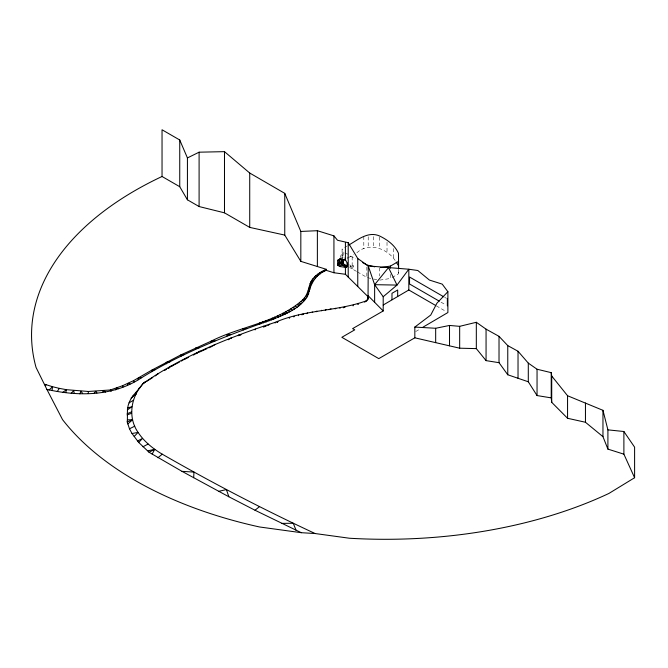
<?xml version="1.0" encoding="UTF-8"?>
<svg xmlns="http://www.w3.org/2000/svg" width="668" height="668" viewBox="0 0 668 668"><rect width="100%" height="100%" fill="white"/><g stroke="black" fill="none" stroke-linecap="round" stroke-linejoin="round"><path stroke-width="0.5" stroke-dasharray="3.34 2.5" d="M340.129 257.597L342.091 252.537L343.168 257.698L345.59 258.341M356.478 271.383L352.161 268.887L353.698 265.897L349.99 265.973M342.091 258.374L342.091 248.905L343.828 247.903M344.696 247.402L347.302 245.899M348.17 257.781L353.389 254.775M356.862 252.771C369.003 241.499 387.841 248.73 395.706 261.297M392.083 277.521L398.646 273.738L398.646 269.605M415.68 331.528L419.963 329.057M339.803 258.449L343.168 257.698L343.168 252.571L342.091 248.905M379.741 280.134L390.446 278.472L390.446 274.339M349.907 266.357L353.698 265.897M373.771 279.057L376.76 279.591M350.266 256.078L355.618 258.499M344.78 253.005L347.21 253.64L347.21 258.766M357.347 271.884L366.849 277.37L370.79 278.514M349.673 267.509L352.161 268.887L352.161 256.504M444.654 297.302L446.458 298.337M441.055 302.186L445.556 304.783M436.346 305.877L446.115 311.522M349.798 264.779L352.161 268.887M398.554 269.68L398.646 273.738M393.494 248.546L393.494 257.831M387.014 242.25L387.014 252.571M379.741 267.743L379.741 276.001M379.7 237.065L379.7 248.429M373.354 236.639L373.354 246.968M368.21 236.764L368.21 247.085M366.849 267.05L366.849 277.37M363.809 236.363L363.809 248.755"/><path stroke-width="1" d="M211.071 342.567L211.071 341.189C240.689 326.126 277.345 322.694 302.763 299.798C307.881 295.081 308.424 288.05 310.779 281.988C314.077 275.942 320.122 271.985 326.293 269.313L326.293 270.365C314.77 274.506 310.353 285.161 307.622 296.007C300.066 308.583 285.745 314.01 272.828 319.362C227.629 335.202 182.606 352.437 141.658 377.671C113.827 396.4 78.415 396.567 46.885 389.411L36.055 367.442A353.931 204.341 0 0 1 162.04 176.486L162.04 129.767L179.742 139.988L187.424 157.932L187.424 199.807L199.097 206.546L224.49 212.833L249.723 227.396L284.752 235.086L300.825 261.363L326.293 269.313M282.831 314.97L282.89 313.242L285.461 314.035M383.198 310.954L368.235 295.832L367.717 299.64L367.968 298.671L366.974 300.633L365.855 301.51L365.521 301.134C336.363 311.355 304.149 309.735 275.466 322.26C229.074 337.332 183.09 355.76 142.835 383.683C138.568 390.396 131.788 395.306 129.058 402.871C126.402 409.05 127.889 415.688 127.212 421.917L129.475 428.798L132.013 433.524L138.71 442.458L149.039 452.253L181.997 471.349L228.848 496.758L255.017 510.243L301.293 532.697L315.137 533.54L349.406 538.233A353.931 204.341 0 0 0 608.94 493.427L634.6 477.729L634.6 447.159L623.887 431.511L607.905 429.858L602.962 410.327L567.558 395.74L551.718 376L551.225 372.661L537.047 369.229L528.296 363.116L518.026 351.259L507.764 345.606L499.021 336.346L486.062 329.157L476.326 322.285L459.667 326.335L449.514 325.45L435.67 328.272L414.828 327.078L414.828 337.816L378.789 358.624L341.849 337.298L354.741 329.85L352.604 328.623L383.198 310.954L383.198 296.734L374.631 284.677L368.235 265.922L357.756 258.516L348.212 242.693L337.499 240.255L333.933 235.871L317.375 230.702L300.825 231.445L284.752 193.353L249.723 173.029L224.49 151.653L199.097 152.187L187.424 157.932M315.137 533.54C263.05 509.333 212.065 482.78 162.257 454.182C152.855 448.629 144.154 441.581 138.084 432.405C127.045 416.723 131.262 394.763 144.806 382.012L145.373 382.171L142.835 383.683M368.352 297.978L368.385 297.26L368.035 298.563L368.235 265.922L408.816 269.229L417.801 270.498L429.399 280.051L442.216 284.125L447.886 291.707L447.886 312.541L422.877 327.236M193.67 477.72L193.979 472.092L181.997 471.349M88.251 393.594L88.385 391.473L110.404 389.962L122.503 385.753L133.525 380.668L152.17 369.913L180.752 354.959L211.071 341.189L215.012 340.914M152.012 371.65L152.17 369.913L155.602 369.571M131.087 398.053L136.03 393.995L136.147 392.809M298.504 315.705L298.579 315.062M52.096 390.187L52.547 386.722L44.781 384.275M345.414 242.417L345.414 259.802L347.26 263.175L346.684 267.501L339.853 266.532L337.54 265.196L339.494 259.393M195.415 349.347L195.707 347.919L199.356 347.694M271.25 319.955L271.592 318.402L272.327 319.571M353.08 305.886L353.255 305.101M65.74 392.575L66.433 389.686L88.385 391.473M138.059 379.75L138.585 377.821L141.658 377.671M102.53 392.584L103.148 390.83L105.552 392.066M293.87 316.974L294.137 316.231M115.781 389.895L116.574 387.974L118.537 388.684M79.893 393.886L80.987 391.239L82.615 393.419M255.059 329.909L255.418 329.082M127.363 385.144L128.156 383.315L130.126 383.933M275.107 323.011L275.466 322.26M263.852 326.209L263.434 327.028L266.106 326.143M45.424 385.837L45.992 384.726L45.215 385.311M196.108 353.689L200.191 351.168L196.016 353.648M339.928 308.357L340.271 307.697M152.187 454.073L154.717 449.339L147.945 450.783M289.277 318.294L289.745 317.475M57.298 391.448L59.377 388.375L66.433 389.686L62.667 392.45M364.653 302.203L366.991 299.982M374.631 302.287L374.631 284.677L388.525 267.576L397.009 285.077L383.198 296.734M339.803 258.449L339.853 266.532L343.068 263.643L343.502 262.115L340.379 259.159M93.887 393.485L95.791 391.331L96.918 392.968M306.921 313.709L307.631 312.925M71.234 393.302L73.655 390.646L74.298 393.435M316.231 311.764L316.866 311.079M138.71 442.458L142.56 438.383L137.608 440.997M447.886 291.707L436.939 303.18L430.751 315.037L414.828 327.078M134.21 436.454L138.084 432.405L132.013 433.524M277.896 321.375L276.961 322.335L277.779 322.068M335.136 308.95L335.804 308.282M49.031 390.062L52.547 386.722L59.377 388.375M127.838 423.929L132.581 419.788L127.838 419.805M155.26 375.917L157.782 373.796L157.798 374.406M238.092 335.795L239.177 334.885L240.931 334.61M185.504 358.365L183.992 359.618L188.652 357.338M157.907 457.747L162.257 454.182M255.017 510.243L259.493 506.628M301.936 314.87L303.08 313.952L303.456 314.494M267.885 325.55L269.697 324.272M127.312 409.901L131.888 406.779L127.93 407.789M325.249 310.194L326.268 309.526M228.206 339.77L231.095 337.908L231.395 338.551M146.2 381.653L152.788 377.478M132.957 395.84L136.03 393.995M169.831 367.383L168.144 368.394L171.359 365.905L173.221 365.371L171.526 366.381M129.058 402.871L133.358 400.324M343.285 307.798L344.68 306.971L344.913 307.556M212.207 346.224L215.397 344.346M164.695 370.398L166.416 369.396M349.038 244.897C358.265 239.528 368.41 230.953 379.7 236.038C387.49 239.854 394.771 245.131 398.462 253.239L398.646 268.578M340.73 258.85L337.482 260.378L337.933 264.119L345.565 259.293M345.414 267.066L347.21 266.031L343.068 263.643L339.862 263.267L337.54 265.196L340.229 262.24L343.502 262.115L339.862 263.267L345.414 267.066L345.414 274.281L368.235 296.884M380.71 267.592L390.446 266.081L398.646 261.347M435.461 305.368L408.816 289.987L383.198 305.026M174.114 364.895L179.5 362.014M181.295 361.062L183.09 360.102M142.935 446.767L148.129 444.045M149.039 452.253L154.717 449.339M129.475 428.798L134.744 426.176M193.319 355.059L195.181 354.14M199.816 351.886L206.946 348.688M208.733 347.886L211.405 346.692M127.154 413.734L131.688 411.822M127.212 421.917L132.581 419.788M328.865 309.693L331.019 308.866M139.069 388.141L139.854 387.866M127.112 414.861L131.629 413.292M337.482 260.378L341.089 259.226L345.414 259.802M218.845 491.297L226.402 489.577L228.848 496.758M312.616 281.737L310.779 281.988L311.697 283.207M170.056 361.814L166.232 362.29L166.315 363.768M184.026 354.708L180.752 354.959L181.12 356.228M231.061 334.593L226.844 334.777L227.02 336.029M247.269 328.564L242.985 328.681L243.361 329.95M309.576 290.872L308.157 290.889L309.443 291.749M281.704 523.386L293.252 523.253L296.058 530.233M308.199 294.546L306.52 294.555L307.622 296.007M310.395 287.131L309.067 287.14L310.269 288.017M374.631 284.677L397.009 285.077L408.816 269.229L408.816 289.987M414.828 337.816L459.667 348.195L476.326 348.621L486.062 360.628L499.021 362.682L507.764 374.765L528.296 381.779L537.047 395.565L551.225 397.877L551.718 402.336L567.558 418.277L585.452 422.259L602.962 436.655L607.905 449.113L623.887 454.165L634.6 477.729M311.764 280.326L313.367 280.476M239.177 334.885L240.739 335.027M304.758 299.999L302.763 299.798L303.715 301.301M326.293 270.365L333.933 272.753L345.414 274.281M301.293 532.697L259.51 526.968A353.931 204.341 0 0 1 62.525 419.613L46.885 389.411M299.723 304.959L297.519 304.6L298.679 306.261M374.765 266.841L366.849 264.979L362.532 262.491M342.024 264.862L347.21 266.031M317.459 276.059L315.914 275.65L316.991 276.485M307.43 292.734L308.892 293.16M315.797 277.629L314.344 277.153L315.329 278.055M309.426 285.403L310.662 285.804M308.7 289.027L309.985 289.453M304.182 298.095L305.844 298.705M357.397 303.965L358.466 304.366M290.547 311.305L288.2 310.436L289.511 311.906M312.958 278.715L314.277 279.249M261.305 323.654L259.493 322.92L259.844 324.172M299.423 303.055L301.176 303.781M295.448 308.457L293.285 307.489L294.413 309.059M322.778 272.101L321.675 271.584L322.318 272.527M273.897 318.978L272.252 318.118L272.828 319.362M320.724 273.504L319.596 272.861L320.264 273.93M443.752 296.784L409.542 277.028L409.542 283.992L439.252 301.151M162.04 176.486L179.742 186.706L187.424 199.807M285.57 311.856L287.507 312.983M317.667 274.214L318.795 274.966M290.772 308.983L292.5 310.194M309.994 283.675L311.104 284.493M305.435 296.341L306.804 297.369M295.473 306.078L297.118 307.389M301.168 301.46L302.504 302.562M278.614 316.991L277.345 315.897L277.779 317.292M266.716 321.734L265.63 320.74L265.981 322.001M262.582 321.851L263.66 322.844M274.49 317.166L275.6 318.26M312.223 311.964L312.691 312.44M323.922 270.398L324.481 271.2M396.258 262.165L398.462 265.622L398.529 268.67M133.525 380.668L134.21 381.912M110.404 389.962L111.08 391.406M122.503 385.753L123.054 386.997M280.142 314.586L280.744 315.997M268.636 319.588L269.004 320.857M347.26 263.175L347.636 264.879M321.55 310.269L321.65 310.762M623.887 431.511L623.887 454.165M607.905 429.858L607.905 449.113M602.962 410.327L602.962 436.655M585.452 403.004L585.452 422.259M567.558 395.74L567.558 418.277M551.718 376L551.718 402.336M551.225 372.661L551.225 397.877M537.047 369.229L537.047 395.565M528.296 363.116L528.296 381.779M518.026 351.259L518.026 378.272M507.764 345.606L507.764 374.765M499.021 336.346L499.021 362.682M486.062 329.157L486.062 360.628M476.326 322.285L476.326 348.621M459.667 326.335L459.667 348.195M449.514 325.45L449.514 345.849M447.36 298.863L447.36 305.827M435.67 328.272L435.67 342.642M398.462 260.462L398.462 265.622M397.677 296.417L397.677 290.004L391.982 293.294L391.982 299.707M390.446 266.081L390.446 268.144M357.756 258.516L357.756 286.505M348.212 242.693L348.212 277.053M342.091 258.374L342.091 261.297M333.933 235.871L333.933 272.753M317.375 230.702L317.375 266.524M300.825 231.445L300.825 261.363M284.752 193.353L284.752 235.086M249.723 173.029L249.723 227.396M224.49 151.653L224.49 212.833M199.097 152.187L199.097 206.546M179.742 139.988L179.742 186.706"/></g></svg>
